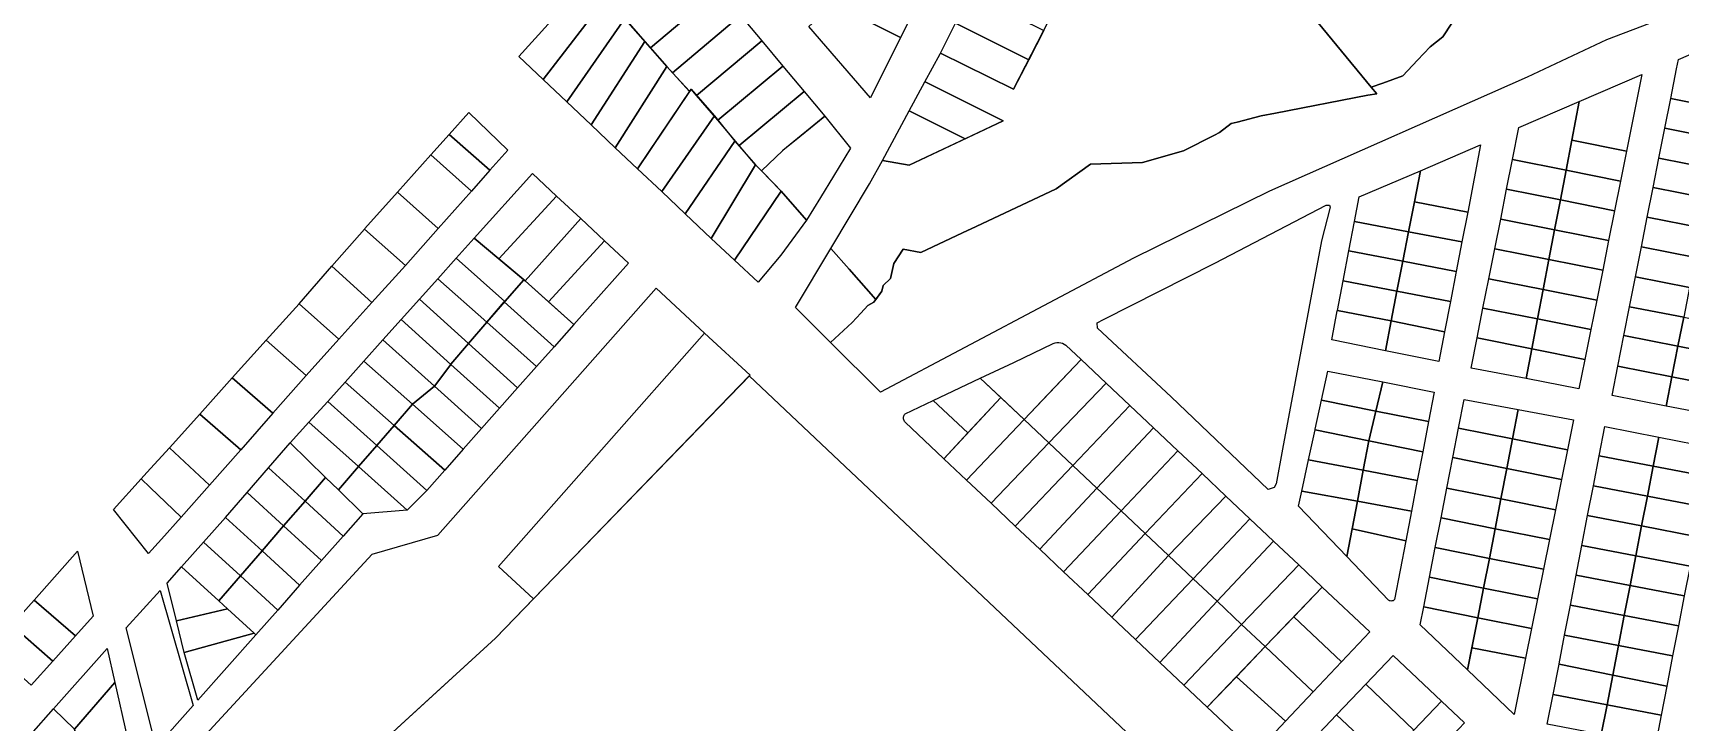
# Model space of a CAD drawing. Header units: millimetres. Extents: x 522658 to 553925, y 7796479 to 7820139.
# Drawn here: x 539306 to 539905, y 7806007 to 7806258 of the extents above; entities that cross this region are included whole.
import ezdxf

# ---------------------------------------------------------------- set-up
doc = ezdxf.new("R2010")
doc.units = ezdxf.units.MM
doc.layers.add('ZONA RESIDENCIAL 2 (ZR_2)', color=2, linetype='Continuous')

msp = doc.modelspace()

# ---------------------------------------------------------------- linework, layer by layer
at = {"layer": 'ZONA RESIDENCIAL 2 (ZR_2)'}
for points in [[(539755.46, 7806283.42), (539792.92, 7806237.74), (539792.92, 7806237.74), (539794.89, 7806235.33), (539791.64, 7806234.85), (539758.12, 7806228.35), (539752.88, 7806227.33), (539744.18, 7806225.08), (539741.92, 7806224.62), (539737.66, 7806221.3), (539735.84, 7806220.3), (539724.6, 7806214.57), (539709.7, 7806210.42), (539690.84, 7806209.79), (539678.29, 7806200.83), (539649.17, 7806187.15), (539644.23, 7806184.82), (539629.08, 7806177.61), (539622.6, 7806178.79), (539619.23, 7806173.67), (539618, 7806168.18), (539615.36, 7806165.66), (539614.91, 7806163.54), (539612.65, 7806160.53), (539602.97, 7806171.6), (539596.37, 7806179.14), (539610.42, 7806202.56), (539615.06, 7806211.13), (539624.78, 7806209.37), (539659, 7806225.51), (539630.63, 7806239.7), (539630.56, 7806239.71), (539636.09, 7806249.92), (539636.22, 7806250.17), (539662.83, 7806237.01), (539730.65, 7806369.24)], [(539822.27, 7806261.1), (539818.97, 7806256.14), (539814.34, 7806252.5), (539809.71, 7806247.54), (539804.41, 7806241.92), (539797.14, 7806239.27), (539792.92, 7806237.74), (539755.46, 7806283.42)], [(539922.84, 7806271.98), (539878.45, 7806254.95), (539849.61, 7806241.46), (539755.95, 7806199.92), (539706.47, 7806175.57), (539614.39, 7806126.89), (539596.22, 7806144.91), (539604.1, 7806152.16), (539607.27, 7806155.55), (539609.81, 7806158.3), (539611.93, 7806159.57), (539614.91, 7806163.54), (539615.36, 7806165.66), (539615.36, 7806165.66), (539618, 7806168.18), (539619.23, 7806173.67), (539622.6, 7806178.79), (539629.08, 7806177.61), (539644.23, 7806184.82), (539649.17, 7806187.15), (539678.29, 7806200.83), (539690.84, 7806209.79), (539709.7, 7806210.42), (539724.6, 7806214.57), (539735.84, 7806220.3), (539737.66, 7806221.3), (539741.92, 7806224.62), (539744.18, 7806225.08), (539752.88, 7806227.33), (539758.12, 7806228.35), (539791.64, 7806234.85), (539794.89, 7806235.33), (539792.92, 7806237.74), (539797.14, 7806239.27), (539804.41, 7806241.92), (539809.71, 7806247.54), (539814.34, 7806252.5), (539818.97, 7806256.14), (539822.27, 7806261.1)], [(539412.6, 7805980.84), (539474.41, 7806037.38), (539566.67, 7806132.73), (539714.83, 7805992.9)]]:
    msp.add_lwpolyline(points, dxfattribs=at)
for points in [[(539522.65, 7806261.28), (539547.95, 7806282.21), (539555.68, 7806273.14), (539530.73, 7806252.09), (539522.65, 7806261.28)], [(539621.66, 7806255.84), (539597.41, 7806267.94), (539611.28, 7806280.2), (539629.37, 7806271.3), (539621.66, 7806255.84)], [(539514.97, 7806270.9), (539491.74, 7806240.52), (539482.78, 7806248.99), (539508.92, 7806277.81), (539514.97, 7806270.9)], [(539521.38, 7806262.72), (539500.24, 7806232.48), (539491.74, 7806240.52), (539514.97, 7806270.9), (539521.38, 7806262.72)], [(539563.46, 7806263.85), (539538.77, 7806243.03), (539536.72, 7806245.28), (539530.73, 7806252.09), (539555.68, 7806273.14), (539563.46, 7806263.85)], [(539621.66, 7806255.84), (539610.7, 7806233.88), (539588.31, 7806259.9), (539597.41, 7806267.94), (539621.66, 7806255.84)], [(539668.3, 7806247.69), (539641.62, 7806261.03), (539646.96, 7806271.78), (539673.78, 7806258.37), (539668.3, 7806247.69)], [(539528.67, 7806254.43), (539509.15, 7806224.05), (539500.24, 7806232.48), (539521.38, 7806262.72), (539528.67, 7806254.43)], [(539544.98, 7806236.19), (539538.77, 7806243.03), (539563.46, 7806263.85), (539571.2, 7806254.6), (539547.47, 7806234.8), (539545.54, 7806236.99), (539544.98, 7806236.19)], [(539668.3, 7806247.69), (539662.83, 7806237.01), (539636.22, 7806250.17), (539641.62, 7806261.03), (539668.3, 7806247.69)], [(539923.45, 7806240.69), (539921.34, 7806229.81), (539901.84, 7806233.64), (539903.97, 7806244.41), (539904.63, 7806247.78), (539926.69, 7806257.44), (539923.45, 7806240.69)], [(539536.72, 7806245.28), (539517.92, 7806215.76), (539509.15, 7806224.05), (539528.67, 7806254.43), (539536.72, 7806245.28)], [(539547.47, 7806234.8), (539571.2, 7806254.6), (539578.85, 7806245.46), (539555.17, 7806225.72), (539547.47, 7806234.8)], [(539544.97, 7806236.2), (539526.05, 7806208.07), (539517.92, 7806215.76), (539536.72, 7806245.28), (539544.97, 7806236.2)], [(539555.17, 7806225.72), (539578.85, 7806245.46), (539586.58, 7806236.22), (539562.98, 7806216.53), (539555.17, 7806225.72)], [(539645.19, 7806219), (539624.85, 7806229.18), (539630.56, 7806239.71), (539630.63, 7806239.7), (539659, 7806225.51), (539645.19, 7806219)], [(539885.79, 7806214.55), (539865.85, 7806218.51), (539868.54, 7806232.56), (539891.37, 7806242.4), (539885.79, 7806214.55)], [(539554.04, 7806227.3), (539534.82, 7806199.78), (539526.05, 7806208.07), (539545.54, 7806236.99), (539554.04, 7806227.3)], [(539562.98, 7806216.53), (539586.58, 7806236.22), (539594.14, 7806227.19), (539578.81, 7806214.72), (539571.1, 7806207.29), (539568.95, 7806209.5), (539562.98, 7806216.53)], [(539863.75, 7806207.55), (539844.29, 7806211.42), (539846.62, 7806223.11), (539868.54, 7806232.56), (539865.85, 7806218.51), (539863.75, 7806207.55)], [(539921.34, 7806229.81), (539919.26, 7806219.04), (539899.72, 7806222.88), (539901.84, 7806233.64), (539921.34, 7806229.81)], [(539472.34, 7806207.54), (539457.52, 7806220.6), (539464.69, 7806228.55), (539478.85, 7806214.87), (539472.34, 7806207.54)], [(539534.82, 7806199.78), (539554.04, 7806227.3), (539561.37, 7806218.13), (539543.31, 7806191.74), (539534.82, 7806199.78)], [(539592.52, 7806197.67), (539587.43, 7806189.37), (539578.23, 7806199.89), (539577.77, 7806200.42), (539571.1, 7806207.29), (539578.81, 7806214.72), (539578.9, 7806214.81), (539585.08, 7806219.83), (539594.14, 7806227.19), (539603.52, 7806215.62), (539597.3, 7806205.46), (539592.52, 7806197.67)], [(539645.19, 7806219), (539624.78, 7806209.37), (539615.06, 7806211.13), (539624.85, 7806229.18), (539645.19, 7806219)], [(539465.56, 7806199.91), (539450.77, 7806213.11), (539457.52, 7806220.6), (539472.34, 7806207.54), (539465.56, 7806199.91)], [(539919.26, 7806219.04), (539917.14, 7806208.12), (539897.56, 7806211.97), (539899.72, 7806222.88), (539919.26, 7806219.04)], [(539543.31, 7806191.74), (539561.37, 7806218.13), (539568.95, 7806209.5), (539552.79, 7806182.78), (539543.31, 7806191.74)], [(539827.98, 7806192.3), (539808.59, 7806196.08), (539810.79, 7806207.38), (539832.7, 7806216.74), (539827.98, 7806192.3)], [(539885.79, 7806214.55), (539883.6, 7806203.6), (539863.75, 7806207.55), (539865.85, 7806218.51), (539885.79, 7806214.55)], [(539453.54, 7806186.37), (539438.71, 7806199.6), (539450.77, 7806213.11), (539465.56, 7806199.91), (539453.54, 7806186.37)], [(539552.79, 7806182.78), (539568.95, 7806209.5), (539571.1, 7806207.29), (539576.04, 7806202.2), (539577.77, 7806200.42), (539578.23, 7806199.89), (539561.28, 7806174.86), (539552.79, 7806182.78)], [(539863.75, 7806207.55), (539861.69, 7806196.76), (539842.15, 7806200.64), (539844.29, 7806211.42), (539863.75, 7806207.55)], [(539917.14, 7806208.12), (539915.07, 7806197.38), (539895.45, 7806201.24), (539897.56, 7806211.97), (539917.14, 7806208.12)], [(539496.59, 7806198.15), (539475.58, 7806175.31), (539466.62, 7806182.9), (539487.77, 7806206.39), (539496.59, 7806198.15)], [(539806.46, 7806185.19), (539786.78, 7806188.93), (539788.48, 7806197.85), (539810.79, 7806207.38), (539808.59, 7806196.08), (539806.46, 7806185.19)], [(539883.6, 7806203.6), (539881.44, 7806192.83), (539861.69, 7806196.76), (539863.75, 7806207.55), (539883.6, 7806203.6)], [(539441.59, 7806172.91), (539426.72, 7806186.17), (539426.86, 7806186.33), (539438.71, 7806199.6), (539453.54, 7806186.37), (539441.59, 7806172.91)], [(539475.58, 7806175.31), (539496.59, 7806198.15), (539505.35, 7806189.97), (539485.15, 7806167.33), (539475.58, 7806175.31)], [(539561.28, 7806174.86), (539578.23, 7806199.89), (539587.43, 7806189.37), (539578.14, 7806176.68), (539569.94, 7806166.79), (539561.28, 7806174.86)], [(539827.98, 7806192.3), (539825.9, 7806181.5), (539806.46, 7806185.19), (539808.59, 7806196.08), (539827.98, 7806192.3)], [(539861.69, 7806196.76), (539859.6, 7806185.86), (539839.98, 7806189.76), (539842.15, 7806200.64), (539861.69, 7806196.76)], [(539881.44, 7806192.83), (539879.26, 7806181.95), (539859.6, 7806185.86), (539861.69, 7806196.76), (539881.44, 7806192.83)], [(539915.07, 7806197.38), (539912.98, 7806186.62), (539893.32, 7806190.48), (539895.45, 7806201.24), (539915.07, 7806197.38)], [(539514.01, 7806181.87), (539493.66, 7806159.7), (539485.15, 7806167.33), (539505.35, 7806189.97), (539514.01, 7806181.87)], [(539695.46, 7806153.29), (539736.02, 7806173.77), (539776.51, 7806194.88), (539777.7, 7806194.88), (539778.01, 7806194.17), (539774.84, 7806181.87), (539760.63, 7806106.14), (539758.33, 7806093.44), (539757.61, 7806092.17), (539755.39, 7806091.46), (539720.07, 7806125.11), (539693.32, 7806150.12), (539693.24, 7806152.1), (539695.46, 7806153.29)], [(539912.98, 7806186.62), (539912.97, 7806186.56), (539910.86, 7806175.86), (539891.2, 7806179.72), (539893.32, 7806190.48), (539912.98, 7806186.62)], [(539429.38, 7806159.39), (539414.84, 7806172.62), (539426.72, 7806186.17), (539441.59, 7806172.91), (539429.38, 7806159.39)], [(539804.37, 7806174.44), (539784.73, 7806178.23), (539786.78, 7806188.93), (539806.46, 7806185.19), (539804.37, 7806174.44)], [(539823.82, 7806170.68), (539804.37, 7806174.44), (539806.46, 7806185.19), (539825.9, 7806181.5), (539823.82, 7806170.68)], [(539859.6, 7806185.86), (539857.54, 7806175.1), (539837.84, 7806179.01), (539839.98, 7806189.76), (539859.6, 7806185.86)], [(539879.26, 7806181.95), (539877.11, 7806171.2), (539857.54, 7806175.1), (539859.6, 7806185.86), (539879.26, 7806181.95)], [(539484.67, 7806167.73), (539477.71, 7806159.87), (539460.1, 7806175.62), (539466.62, 7806182.9), (539475.58, 7806175.31), (539484.55, 7806167.83), (539484.67, 7806167.73)], [(539493.66, 7806159.7), (539514.01, 7806181.87), (539522.76, 7806173.76), (539502.88, 7806151.43), (539493.66, 7806159.7)], [(539612.65, 7806160.53), (539611.93, 7806159.57), (539609.81, 7806158.3), (539607.27, 7806155.55), (539604.1, 7806152.16), (539596.22, 7806144.91), (539583.44, 7806157.58), (539596.37, 7806179.14), (539602.97, 7806171.6), (539612.65, 7806160.53)], [(539802.24, 7806163.53), (539782.64, 7806167.3), (539784.73, 7806178.23), (539804.37, 7806174.44), (539802.24, 7806163.53)], [(539857.54, 7806175.1), (539855.44, 7806164.13), (539835.66, 7806168.06), (539837.84, 7806179.01), (539857.54, 7806175.1)], [(539910.86, 7806175.86), (539908.7, 7806164.95), (539889.05, 7806168.81), (539891.2, 7806179.72), (539910.86, 7806175.86)], [(539417.41, 7806146.12), (539402.91, 7806159.01), (539414.84, 7806172.62), (539429.38, 7806159.39), (539417.41, 7806146.12)], [(539477.71, 7806159.87), (539471.14, 7806152.25), (539453.33, 7806168.06), (539460.1, 7806175.62), (539477.71, 7806159.87)], [(539821.72, 7806159.78), (539802.24, 7806163.53), (539804.37, 7806174.44), (539823.82, 7806170.68), (539821.72, 7806159.78)], [(539877.11, 7806171.2), (539874.92, 7806160.26), (539855.44, 7806164.13), (539857.54, 7806175.1), (539877.11, 7806171.2)], [(539471.14, 7806152.25), (539464.5, 7806144.56), (539446.7, 7806160.65), (539453.33, 7806168.06), (539471.14, 7806152.25)], [(539477.54, 7806159.67), (539477.71, 7806159.87), (539484.67, 7806167.73), (539485.15, 7806167.33), (539502.88, 7806151.43), (539495.72, 7806143.37), (539477.54, 7806159.67)], [(539800.15, 7806152.81), (539780.58, 7806156.51), (539782.64, 7806167.3), (539802.24, 7806163.53), (539800.15, 7806152.81)], [(539855.44, 7806164.13), (539853.41, 7806153.49), (539833.54, 7806157.44), (539835.66, 7806168.06), (539855.44, 7806164.13)], [(539908.7, 7806164.95), (539906.55, 7806154.06), (539886.9, 7806157.93), (539889.05, 7806168.81), (539908.7, 7806164.95)], [(539429.48, 7806067.93), (539453.38, 7806074.76), (539532.8, 7806164.63), (539550.4, 7806148.32), (539475.42, 7806063.46), (539488.19, 7806051.62), (539474.41, 7806037.38), (539447.34, 7806012.62), (539412.11, 7805980.39), (539409.38, 7805975.73), (539407.28, 7805970.75), (539405.85, 7805965.54), (539405.56, 7805962.94), (539390.68, 7805976.58), (539366.04, 7805999.18), (539429.48, 7806067.93)], [(539464.5, 7806144.56), (539458.16, 7806137.01), (539458.11, 7806136.95), (539440.07, 7806153.25), (539446.7, 7806160.65), (539464.5, 7806144.56)], [(539800.15, 7806152.81), (539802.24, 7806163.53), (539821.72, 7806159.78), (539819.6, 7806148.79), (539800.15, 7806152.81)], [(539874.92, 7806160.26), (539872.79, 7806149.63), (539853.41, 7806153.49), (539855.44, 7806164.13), (539874.92, 7806160.26)], [(539405.48, 7806132.9), (539390.88, 7806145.69), (539402.91, 7806159.01), (539417.41, 7806146.12), (539405.48, 7806132.9)], [(539471.14, 7806152.25), (539477.54, 7806159.67), (539495.72, 7806143.37), (539495.66, 7806143.31), (539489.28, 7806136.14), (539471.14, 7806152.25)], [(539800.15, 7806152.81), (539798.03, 7806141.92), (539778.55, 7806145.91), (539780.56, 7806156.41), (539780.58, 7806156.51), (539800.15, 7806152.81)], [(539853.41, 7806153.49), (539851.32, 7806142.58), (539831.38, 7806146.55), (539833.54, 7806157.44), (539853.41, 7806153.49)], [(539906.55, 7806154.06), (539904.48, 7806143.55), (539884.82, 7806147.41), (539886.9, 7806157.93), (539906.55, 7806154.06)], [(539926.25, 7806150.19), (539924.18, 7806139.68), (539904.48, 7806143.55), (539906.55, 7806154.06), (539926.25, 7806150.19)], [(539458.11, 7806136.95), (539452.17, 7806129), (539433.41, 7806145.81), (539440.07, 7806153.25), (539458.11, 7806136.95)], [(539464.5, 7806144.56), (539471.14, 7806152.25), (539489.28, 7806136.14), (539482.39, 7806128.4), (539464.5, 7806144.56)], [(539488.19, 7806051.62), (539475.42, 7806063.46), (539550.4, 7806148.32), (539566.93, 7806133), (539488.19, 7806051.62)], [(539798.03, 7806141.92), (539800.15, 7806152.81), (539819.6, 7806148.79), (539817.51, 7806137.93), (539798.03, 7806141.92)], [(539872.79, 7806149.63), (539870.61, 7806138.74), (539851.32, 7806142.58), (539853.41, 7806153.49), (539872.79, 7806149.63)], [(539393.39, 7806119.15), (539378.59, 7806132.08), (539390.88, 7806145.69), (539405.48, 7806132.9), (539393.39, 7806119.15)], [(539452.17, 7806129), (539444.15, 7806122.42), (539426.46, 7806138.05), (539433.41, 7806145.81), (539452.17, 7806129)], [(539482.39, 7806128.4), (539475.78, 7806120.97), (539458.11, 7806136.95), (539458.16, 7806137.01), (539464.5, 7806144.56), (539482.39, 7806128.4)], [(539675.28, 7806125.99), (539666.64, 7806116.89), (539650.7, 7806131.92), (539662.88, 7806137.68), (539677.25, 7806144.49), (539677.9, 7806144.74), (539678.58, 7806144.88), (539679.27, 7806144.91), (539679.96, 7806144.82), (539680.62, 7806144.63), (539681.25, 7806144.34), (539681.82, 7806143.95), (539687.37, 7806138.71), (539675.28, 7806125.99)], [(539851.32, 7806142.58), (539849.25, 7806131.77), (539829.2, 7806135.62), (539831.38, 7806146.55), (539851.32, 7806142.58)], [(539870.61, 7806138.74), (539868.47, 7806128.08), (539849.25, 7806131.77), (539851.32, 7806142.58), (539870.61, 7806138.74)], [(539904.48, 7806143.55), (539902.27, 7806132.36), (539882.62, 7806136.23), (539884.82, 7806147.41), (539904.48, 7806143.55)], [(539924.18, 7806139.68), (539921.98, 7806128.49), (539902.27, 7806132.36), (539904.48, 7806143.55), (539924.18, 7806139.68)], [(539437.48, 7806114.7), (539419.62, 7806130.47), (539426.46, 7806138.05), (539444.15, 7806122.42), (539437.48, 7806114.7)], [(539452.17, 7806129), (539458.11, 7806136.95), (539475.78, 7806120.97), (539469.3, 7806113.64), (539452.17, 7806129)], [(539666.64, 7806116.89), (539687.37, 7806138.71), (539696.51, 7806130.08), (539675.68, 7806108.37), (539666.64, 7806116.89)], [(539902.27, 7806132.36), (539900.18, 7806121.78), (539880.52, 7806125.61), (539882.62, 7806136.23), (539902.27, 7806132.36)], [(539381.69, 7806105.84), (539366.79, 7806118.82), (539378.59, 7806132.08), (539393.39, 7806119.15), (539381.69, 7806105.84)], [(539437.48, 7806114.7), (539431.17, 7806107.4), (539413.31, 7806123.48), (539419.62, 7806130.47), (539437.48, 7806114.7)], [(539646.2, 7806111.98), (539633.55, 7806123.8), (539650.7, 7806131.92), (539658.21, 7806124.84), (539646.2, 7806111.98)], [(539675.68, 7806108.37), (539696.51, 7806130.08), (539705.11, 7806121.96), (539684.38, 7806100.18), (539675.68, 7806108.37)], [(539794.59, 7806119.95), (539774.8, 7806123.87), (539777.1, 7806134.49), (539797.06, 7806130.56), (539794.59, 7806119.95)], [(539813.73, 7806116.16), (539794.59, 7806119.95), (539797.06, 7806130.56), (539815.77, 7806126.87), (539813.73, 7806116.16)], [(539921.98, 7806128.49), (539919.9, 7806117.94), (539900.18, 7806121.78), (539902.27, 7806132.36), (539921.98, 7806128.49)], [(539469.3, 7806113.64), (539462.64, 7806106.09), (539444.15, 7806122.42), (539452.17, 7806129), (539469.3, 7806113.64)], [(539637.45, 7806102.62), (539658.21, 7806124.84), (539666.64, 7806116.89), (539645.68, 7806094.84), (539637.45, 7806102.62)], [(539844.32, 7806109.85), (539824.68, 7806113.79), (539826.7, 7806124.17), (539846.39, 7806120.49), (539844.32, 7806109.85)], [(539370.32, 7806093.01), (539355.73, 7806106.61), (539366.79, 7806118.82), (539381.69, 7806105.84), (539370.32, 7806093.01)], [(539431.17, 7806107.4), (539424.55, 7806099.74), (539406.46, 7806115.89), (539413.31, 7806123.48), (539431.17, 7806107.4)], [(539455.88, 7806098.44), (539437.48, 7806114.7), (539444.15, 7806122.42), (539462.64, 7806106.09), (539455.88, 7806098.44)], [(539646.2, 7806111.98), (539637.45, 7806102.62), (539637.35, 7806102.71), (539623.35, 7806115.92), (539623.13, 7806116.18), (539622.95, 7806116.47), (539622.83, 7806116.79), (539622.75, 7806117.12), (539622.73, 7806117.47), (539622.76, 7806117.81), (539622.85, 7806118.14), (539622.99, 7806118.45), (539623.17, 7806118.74), (539623.4, 7806118.99), (539633.55, 7806123.8), (539646.2, 7806111.98)], [(539684.38, 7806100.18), (539705.11, 7806121.96), (539713.66, 7806113.9), (539693.11, 7806091.96), (539684.38, 7806100.18)], [(539794.59, 7806119.95), (539792.08, 7806109.13), (539772.48, 7806113.13), (539772.52, 7806113.33), (539774.8, 7806123.87), (539794.59, 7806119.95)], [(539813.73, 7806116.16), (539811.64, 7806105.14), (539792.08, 7806109.13), (539794.59, 7806119.95), (539813.73, 7806116.16)], [(539864.25, 7806105.86), (539844.32, 7806109.85), (539846.39, 7806120.49), (539866.43, 7806116.75), (539864.25, 7806105.86)], [(539424.55, 7806099.74), (539417.23, 7806091.27), (539412.57, 7806095.81), (539399.67, 7806108.36), (539406.46, 7806115.89), (539424.55, 7806099.74)], [(539455.88, 7806098.44), (539449.34, 7806091.04), (539431.17, 7806107.4), (539437.48, 7806114.7), (539455.88, 7806098.44)], [(539645.68, 7806094.84), (539666.64, 7806116.89), (539675.68, 7806108.37), (539654.62, 7806086.41), (539645.68, 7806094.84)], [(539693.11, 7806091.96), (539713.66, 7806113.9), (539722.52, 7806105.55), (539701.89, 7806083.69), (539693.11, 7806091.96)], [(539792.08, 7806109.13), (539790.02, 7806098.43), (539770.13, 7806102.26), (539772.48, 7806113.13), (539792.08, 7806109.13)], [(539842.22, 7806099.08), (539822.58, 7806103.02), (539824.68, 7806113.79), (539844.32, 7806109.85), (539842.22, 7806099.08)], [(539895.46, 7806099.9), (539875.8, 7806103.67), (539877.85, 7806114.34), (539897.5, 7806110.46), (539895.46, 7806099.9)], [(539347.54, 7806097.57), (539355.73, 7806106.61), (539370.32, 7806093.01), (539360.02, 7806081.4), (539348.72, 7806092.19), (539345.47, 7806095.29), (539347.54, 7806097.57)], [(539412.57, 7806095.81), (539405.06, 7806087.14), (539391.82, 7806099.26), (539399.67, 7806108.36), (539412.57, 7806095.81)], [(539424.55, 7806099.74), (539431.17, 7806107.4), (539449.34, 7806091.04), (539442.24, 7806083.94), (539424.55, 7806099.74)], [(539654.62, 7806086.41), (539675.68, 7806108.37), (539684.38, 7806100.18), (539663.4, 7806078.13), (539654.62, 7806086.41)], [(539790.02, 7806098.43), (539792.08, 7806109.13), (539811.64, 7806105.14), (539809.64, 7806094.66), (539790.02, 7806098.43)], [(539862.09, 7806095.09), (539842.22, 7806099.08), (539844.32, 7806109.85), (539864.25, 7806105.86), (539862.09, 7806095.09)], [(539915.19, 7806096.12), (539895.46, 7806099.9), (539897.5, 7806110.46), (539917.22, 7806106.56), (539915.19, 7806096.12)], [(539663.4, 7806078.13), (539684.38, 7806100.18), (539693.11, 7806091.96), (539672.29, 7806069.74), (539663.4, 7806078.13)], [(539701.89, 7806083.69), (539722.52, 7806105.55), (539731.34, 7806097.23), (539710.69, 7806075.4), (539701.89, 7806083.69)], [(539790.02, 7806098.43), (539787.85, 7806087.17), (539767.66, 7806090.86), (539770.13, 7806102.26), (539790.02, 7806098.43)], [(539840.07, 7806088.02), (539820.43, 7806091.96), (539822.58, 7806103.02), (539842.22, 7806099.08), (539840.07, 7806088.02)], [(539895.46, 7806099.9), (539893.35, 7806089.02), (539873.71, 7806092.79), (539875.8, 7806103.67), (539895.46, 7806099.9)], [(539335.39, 7806084.16), (539345.47, 7806095.29), (539348.72, 7806092.19), (539360.02, 7806081.4), (539352.86, 7806073.34), (539348.08, 7806068.1), (539335.39, 7806084.16)], [(539397.29, 7806078.16), (539384, 7806090.34), (539384.05, 7806090.39), (539391.82, 7806099.26), (539405.06, 7806087.14), (539397.29, 7806078.16)], [(539418.91, 7806074.45), (539405.06, 7806087.14), (539412.57, 7806095.81), (539417.23, 7806091.27), (539426.13, 7806082.61), (539418.91, 7806074.45)], [(539417.23, 7806091.27), (539424.55, 7806099.74), (539442.24, 7806083.94), (539426.13, 7806082.61), (539417.23, 7806091.27)], [(539710.69, 7806075.4), (539731.34, 7806097.23), (539740.06, 7806089.01), (539719.1, 7806067.47), (539710.69, 7806075.4)], [(539809.64, 7806094.66), (539807.53, 7806083.57), (539787.85, 7806087.17), (539790.02, 7806098.43), (539809.64, 7806094.66)], [(539859.88, 7806084.05), (539840.07, 7806088.02), (539842.22, 7806099.08), (539862.09, 7806095.09), (539859.88, 7806084.05)], [(539915.19, 7806096.12), (539913.08, 7806085.24), (539893.35, 7806089.02), (539895.46, 7806099.9), (539915.19, 7806096.12)], [(539397.29, 7806078.16), (539389.43, 7806069.09), (539376.11, 7806081.29), (539384, 7806090.34), (539397.29, 7806078.16)], [(539672.29, 7806069.74), (539693.11, 7806091.96), (539701.89, 7806083.69), (539680.99, 7806061.53), (539672.29, 7806069.74)], [(539719.1, 7806067.47), (539740.06, 7806089.01), (539748.78, 7806080.78), (539728.12, 7806058.97), (539719.1, 7806067.47)], [(539787.85, 7806087.17), (539785.91, 7806077.07), (539783.98, 7806067.05), (539766.46, 7806085.33), (539767.66, 7806090.86), (539787.85, 7806087.17)], [(539837.96, 7806077.16), (539818.31, 7806081.1), (539820.43, 7806091.96), (539840.07, 7806088.02), (539837.96, 7806077.16)], [(539857.7, 7806073.2), (539837.96, 7806077.16), (539840.07, 7806088.02), (539859.88, 7806084.05), (539857.7, 7806073.2)], [(539893.35, 7806089.02), (539891.25, 7806078.17), (539871.62, 7806081.93), (539873.71, 7806092.79), (539893.35, 7806089.02)], [(539913.08, 7806085.24), (539910.97, 7806074.39), (539891.25, 7806078.17), (539893.35, 7806089.02), (539913.08, 7806085.24)], [(539418.91, 7806074.45), (539411.04, 7806065.56), (539397.29, 7806078.16), (539405.06, 7806087.14), (539418.91, 7806074.45)], [(539680.99, 7806061.53), (539701.89, 7806083.69), (539710.69, 7806075.4), (539689.75, 7806053.26), (539680.99, 7806061.53)], [(539805.46, 7806072.7), (539785.91, 7806077.07), (539787.85, 7806087.17), (539807.53, 7806083.57), (539805.46, 7806072.7)], [(539389.43, 7806069.09), (539381.56, 7806060.01), (539368.14, 7806072.3), (539376.11, 7806081.29), (539389.43, 7806069.09)], [(539389.43, 7806069.09), (539397.29, 7806078.16), (539411.04, 7806065.56), (539403.08, 7806056.58), (539389.43, 7806069.09)], [(539728.12, 7806058.97), (539748.78, 7806080.78), (539757.38, 7806072.67), (539736.83, 7806050.76), (539728.12, 7806058.97)], [(539805.46, 7806072.7), (539801.41, 7806051.45), (539801.24, 7806051.27), (539801.04, 7806051.11), (539800.82, 7806050.99), (539800.58, 7806050.91), (539800.33, 7806050.87), (539800.08, 7806050.86), (539799.83, 7806050.89), (539799.59, 7806050.97), (539799.37, 7806051.08), (539799.16, 7806051.22), (539783.98, 7806067.05), (539785.91, 7806077.07), (539805.46, 7806072.7)], [(539835.86, 7806066.37), (539816.21, 7806070.31), (539818.31, 7806081.1), (539837.96, 7806077.16), (539835.86, 7806066.37)], [(539855.54, 7806062.42), (539835.86, 7806066.37), (539837.96, 7806077.16), (539857.7, 7806073.2), (539855.54, 7806062.42)], [(539891.25, 7806078.17), (539889.14, 7806067.28), (539869.52, 7806071.04), (539871.62, 7806081.93), (539891.25, 7806078.17)], [(539910.97, 7806074.39), (539908.86, 7806063.5), (539889.14, 7806067.28), (539891.25, 7806078.17), (539910.97, 7806074.39)], [(539381.56, 7806060.01), (539373.69, 7806050.93), (539360.18, 7806063.32), (539368.14, 7806072.3), (539381.56, 7806060.01)], [(539689.75, 7806053.26), (539710.69, 7806075.4), (539719.1, 7806067.47), (539698.52, 7806044.98), (539689.75, 7806053.26)], [(539736.83, 7806050.76), (539757.38, 7806072.67), (539766.52, 7806064.05), (539745.76, 7806042.35), (539736.83, 7806050.76)], [(539833.76, 7806055.57), (539814.1, 7806059.51), (539816.21, 7806070.31), (539835.86, 7806066.37), (539833.76, 7806055.57)], [(539889.14, 7806067.28), (539887.05, 7806056.46), (539867.44, 7806060.22), (539869.52, 7806071.04), (539889.14, 7806067.28)], [(539321.6, 7806038.21), (539306.53, 7806051.21), (539322.3, 7806068.96), (539328.05, 7806045.39), (539321.6, 7806038.21)], [(539381.56, 7806060.01), (539389.43, 7806069.09), (539403.08, 7806056.58), (539395.12, 7806047.58), (539381.56, 7806060.01)], [(539698.52, 7806044.98), (539719.1, 7806067.47), (539728.12, 7806058.97), (539707.15, 7806036.84), (539698.52, 7806044.98)], [(539745.76, 7806042.35), (539766.52, 7806064.05), (539775.1, 7806055.95), (539754.35, 7806034.26), (539745.76, 7806042.35)], [(539853.38, 7806051.63), (539833.76, 7806055.57), (539835.86, 7806066.37), (539855.54, 7806062.42), (539853.38, 7806051.63)], [(539908.86, 7806063.5), (539906.76, 7806052.69), (539887.05, 7806056.46), (539889.14, 7806067.28), (539908.86, 7806063.5)], [(539376.92, 7806047.98), (539358.29, 7806043.61), (539354.93, 7806057.4), (539360.18, 7806063.32), (539373.69, 7806050.93), (539376.92, 7806047.98)], [(539373.69, 7806050.93), (539381.56, 7806060.01), (539395.12, 7806047.58), (539387.16, 7806038.59), (539386.59, 7806039.12), (539376.92, 7806047.98), (539373.69, 7806050.93)], [(539707.15, 7806036.84), (539728.12, 7806058.97), (539736.83, 7806050.76), (539715.96, 7806028.52), (539707.15, 7806036.84)], [(539831.65, 7806044.76), (539812, 7806048.7), (539814.1, 7806059.51), (539833.76, 7806055.57), (539831.65, 7806044.76)], [(539887.05, 7806056.46), (539884.96, 7806045.65), (539865.36, 7806049.4), (539867.44, 7806060.22), (539887.05, 7806056.46)], [(539340.05, 7806041.12), (539352.42, 7806054.65), (539364.41, 7806012.9), (539350.91, 7805997.66), (539340.05, 7806041.12)], [(539782.13, 7806028.78), (539764.76, 7806045.14), (539775.1, 7806055.95), (539792.37, 7806039.65), (539782.13, 7806028.78)], [(539851.22, 7806040.84), (539831.65, 7806044.76), (539833.76, 7806055.57), (539853.38, 7806051.63), (539851.22, 7806040.84)], [(539906.76, 7806052.69), (539904.66, 7806041.87), (539884.96, 7806045.65), (539887.05, 7806056.46), (539906.76, 7806052.69)], [(539313.37, 7806029.04), (539298.46, 7806042.12), (539306.53, 7806051.21), (539321.6, 7806038.21), (539313.37, 7806029.04)], [(539358.29, 7806043.61), (539376.92, 7806047.98), (539386.59, 7806039.12), (539361.09, 7806032.16), (539358.29, 7806043.61)], [(539715.96, 7806028.52), (539736.83, 7806050.76), (539745.76, 7806042.35), (539724.67, 7806020.3), (539715.96, 7806028.52)], [(539831.65, 7806044.76), (539827.96, 7806025.79), (539810.74, 7806042.25), (539812, 7806048.7), (539831.65, 7806044.76)], [(539884.96, 7806045.65), (539882.84, 7806034.67), (539863.25, 7806038.42), (539865.36, 7806049.4), (539884.96, 7806045.65)], [(539305.44, 7806020.2), (539290.77, 7806033.46), (539298.46, 7806042.12), (539313.37, 7806029.04), (539305.44, 7806020.2)], [(539724.67, 7806020.3), (539745.76, 7806042.35), (539754.35, 7806034.26), (539733.25, 7806012.2), (539724.67, 7806020.3)], [(539782.13, 7806028.78), (539771.8, 7806017.82), (539754.35, 7806034.26), (539764.76, 7806045.14), (539782.13, 7806028.78)], [(539849.06, 7806030.07), (539829.52, 7806033.8), (539831.65, 7806044.76), (539851.22, 7806040.84), (539849.06, 7806030.07)], [(539904.66, 7806041.87), (539902.53, 7806030.89), (539882.84, 7806034.67), (539884.96, 7806045.65), (539904.66, 7806041.87)], [(539361.09, 7806032.16), (539386.59, 7806039.12), (539387.16, 7806038.59), (539366.08, 7806014.79), (539361.09, 7806032.16)], [(539761.71, 7806007.1), (539743.83, 7806023.26), (539754.35, 7806034.26), (539771.8, 7806017.82), (539761.71, 7806007.1)], [(539882.84, 7806034.67), (539880.76, 7806023.92), (539861.22, 7806027.87), (539861.26, 7806028.07), (539863.25, 7806038.42), (539882.84, 7806034.67)], [(539902.53, 7806030.89), (539900.4, 7806019.95), (539880.76, 7806023.92), (539882.84, 7806034.67), (539902.53, 7806030.89)], [(539335.88, 7806021.24), (539321.26, 7806004.26), (539313.57, 7806011.64), (539333.14, 7806033.56), (539335.88, 7806021.24)], [(539818.45, 7806014.43), (539808.4, 7806003.85), (539790.91, 7806020.56), (539800.88, 7806031.03), (539818.45, 7806014.43)], [(539849.06, 7806030.07), (539844.94, 7806009.56), (539827.96, 7806025.79), (539829.52, 7806033.8), (539849.06, 7806030.07)], [(539761.71, 7806007.1), (539750.86, 7805995.58), (539733.25, 7806012.2), (539743.83, 7806023.26), (539761.71, 7806007.1)], [(539880.76, 7806023.92), (539878.66, 7806013.11), (539859.02, 7806016.87), (539861.22, 7806027.87), (539880.76, 7806023.92)], [(539900.4, 7806019.95), (539898.34, 7806009.33), (539878.66, 7806013.11), (539880.76, 7806023.92), (539900.4, 7806019.95)], [(539340.31, 7806001.34), (539323.12, 7805995.37), (539321.26, 7806004.26), (539335.88, 7806021.24), (539340.31, 7806001.34)], [(539808.4, 7806003.85), (539797.94, 7805992.86), (539780.32, 7806009.43), (539790.91, 7806020.56), (539808.4, 7806003.85)], [(539878.66, 7806013.11), (539876.58, 7806002.34), (539856.87, 7806006.11), (539859.02, 7806016.87), (539878.66, 7806013.11)], [(539321.26, 7806004.26), (539323.12, 7805995.37), (539320.13, 7805989.32), (539305.39, 7806002.47), (539313.57, 7806011.64), (539321.26, 7806004.26)], [(539806.48, 7805984.83), (539797.94, 7805992.86), (539808.4, 7806003.85), (539818.45, 7806014.43), (539826.77, 7806006.57), (539816.53, 7805995.6), (539806.48, 7805984.83)], [(539898.34, 7806009.33), (539896.25, 7805998.57), (539876.58, 7806002.34), (539878.66, 7806013.11), (539898.34, 7806009.33)], [(539797.94, 7805992.86), (539787.17, 7805981.53), (539769.64, 7805998.21), (539780.32, 7806009.43), (539797.94, 7805992.86)]]:
    msp.add_lwpolyline(points, close=True, dxfattribs=at)

doc.saveas('drawing.dxf')
